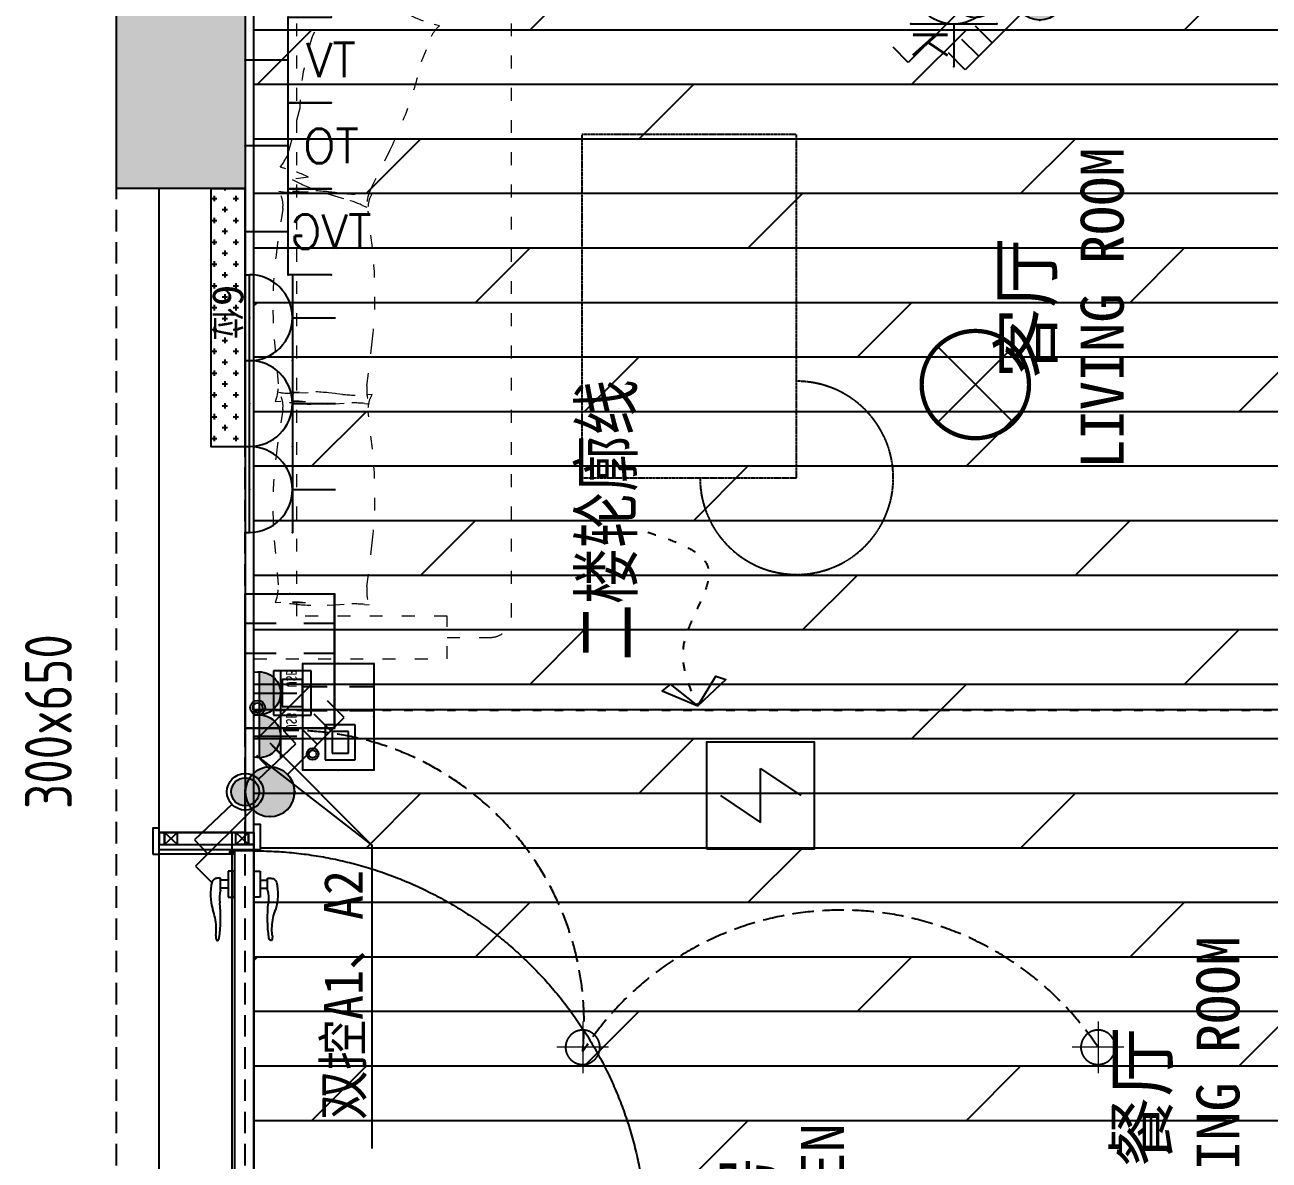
# Model space of a CAD drawing. Header units: millimetres. Extents: x -94739 to 67223, y -48947 to 34737.
# Drawn here: x -55017 to -52120, y -39686 to -37043 of the extents above; entities that cross this region are included whole.
import ezdxf
from ezdxf.enums import TextEntityAlignment as Align

# ---------------------------------------------------------------- set-up
doc = ezdxf.new("R2010")
doc.units = ezdxf.units.MM
for name, pattern in [('ACAD_ISO03W100', [30, 12, -18]), ('CENTER2', [28.575, 19.05, -3.175, 3.175, -3.175]), ('DASH', [0.35, 0.25, -0.1]), ('DASHDOT', [1, 0.5, -0.25, 0, -0.25]), ('DOTE', [2.42, 2, -0.2, 0.02, -0.2]), ('HIDDEN', [0.375, 0.25, -0.125]), ('HIDDEN2', [0.1875, 0.125, -0.0625])]:
    doc.linetypes.add(name, pattern=pattern)
for name, color, linetype in [('1.一次机电点位', 7, 'Continuous'), ('20200106水贝02、03地块标准层户型点位图$0$EQUIP-照明', 190, 'Continuous'), ('BS-墙', 160, 'Continuous'), ('BS-完成面', 12, 'Continuous'), ('BS-柱', 200, 'Continuous'), ('BS-梁', 12, 'Continuous'), ('BS-门套', 60, 'Continuous'), ('EM-开关', 4, 'Continuous'), ('EM-插座', 4, 'Continuous'), ('EQUIP-安防', 190, 'Continuous'), ('EQUIP-插座', 190, 'Continuous'), ('EQUIP-消防', 190, 'Continuous'), ('EQUIP-照明', 190, 'Continuous'), ('EQUIP-通讯', 190, 'Continuous'), ('FC-常规填充', 250, 'Continuous'), ('FC-通用', 32, 'Continuous'), ('FF-活动物品', 51, 'Continuous'), ('FF-灯具', 2, 'DASHDOT'), ('FF-门', 60, 'Continuous'), ('RC-造型', 30, 'Continuous'), ('SH-文字', 50, 'Continuous'), ('TEL_TEXT', 7, 'Continuous'), ('梁虚', 4, 'DASH'), ('梁集中标注', 40, 'Continuous')]:
    doc.layers.add(name, color=color, linetype=linetype)
doc.layers.add('DS-楼梯', color=14, linetype='Continuous', lineweight=0)
doc.layers.add('RC-灯具', color=2, linetype='Continuous', lineweight=0)
doc.styles.add('-宋体', font='')
doc.styles.add('20200106水贝02、03地块标准层户型点位图$0$_TEL_DIM', font='SIMPLEX', dxfattribs={"width": 0.8, "height": 3.5, "bigfont": 'HZTXT'})
doc.styles.add('_TEL_DIM', font='txt_g.shx', dxfattribs={"width": 0.8, "height": 3.5, "bigfont": 'hztxt_g.shx'})
doc.styles.get("Standard").update_dxf_attribs({"font": ''})
doc.styles.add('SYC-S', font='', dxfattribs={"width": 0.8})
doc.styles.add('TSSD2', font='tssdeng2.shx', dxfattribs={"width": 0.8, "bigfont": 'fstxt.shx'})
doc.styles.add('文字', font='', dxfattribs={"width": 0.95})
doc.styles.get('-宋体').set_extended_font_data('SimSun')
doc.styles.get('Standard').set_extended_font_data('SimSun')
doc.styles.get('SYC-S').set_extended_font_data('SimSun')
doc.styles.get('文字').set_extended_font_data('SimSun')

# ---------------------------------------------------------------- blocks, each defined once
blk = doc.blocks.new('2~5cengzhurrrzi')
at = {"layer": 'BS-柱'}
blk.add_hatch(color=251, dxfattribs=at).paths.add_polyline_path([(359909.3, 160811), (359609.3, 160811), (357010, 160811), (357010, 160511), (359909.3, 160511)])
blk.add_lwpolyline([(359909.3, 160811), (359909.3, 160511), (357010, 160511), (357010, 160811)], close=True, dxfattribs=at)
blk = doc.blocks.new('20220225.14202827')
at = {"layer": '梁虚', "color": 1, "linetype": 'HIDDEN2', "ltscale": 400}
for p, q in [((28425.6, 16100.1), (31001, 16100.1)), ((28425.6, 15800.1), (31001, 15800.1))]:
    blk.add_line(p, q, dxfattribs=at)
at = {"layer": 'BS-梁', "style": 'TSSD2', "width": 0.8}
blk.add_text('300x650', height=109.01, rotation=0.0001, dxfattribs=at).set_placement((29759.2, 16203.8), align=Align.CENTER)
blk = doc.blocks.new('$equip$00001489')
at = {"color": 0}
for p, q in [((0, 0.44), (0, 0.84)), ((-0.4, 0.44), (0.4, 0.44)), ((-0.4, 0), (-0.4, 0.04)), ((0.4, 0.04), (-0.4, 0.04)), ((0.4, 0), (0.4, 0.04))]:
    blk.add_line(p, q, dxfattribs=at)
blk.add_arc((0, 0.04), 0.4, 0, 180, dxfattribs=at)
for p in [(-0.4, 0.44), (0.4, 0.44), (0, 0.04)]:
    blk.add_point(p)
at = {"flags": 9}
blk.add_attdef('A', (0, 0), '', height=0.000016, dxfattribs=at)
blk = doc.blocks.new('$equip$00001847')
for p, q in [((-0.5, 0.499), (-0.5, 0.999)), ((0.5, 0.999), (0.5, 0.499)), ((0.5, 0.499), (-0.5, 0.499)), ((0, 0.5), (0, 0))]:
    blk.add_line(p, q)
for p in [(-0.5, 0.999), (0.5, 0.999), (-0.5, 0.499), (0.5, 0.499), (0, 0)]:
    blk.add_point(p)
at = {"color": 7, "style": '_TEL_DIM'}
blk.add_attdef('$TEXT$', text='', height=0.4, dxfattribs=at).set_placement((0, 0.999), align=Align.MIDDLE_CENTER)
at = {"color": 7, "style": '_TEL_DIM', "flags": 1}
blk.add_attdef('A', text='', height=0.00002, dxfattribs=at).set_placement((0, 0), align=Align.MIDDLE_CENTER)
blk = doc.blocks.new('$equip$00001802')
for p, q in [((-0.5, 0.499), (-0.5, 0.999)), ((0.5, 0.999), (0.5, 0.499)), ((0.5, 0.499), (-0.5, 0.499)), ((0, 0.5), (0, 0))]:
    blk.add_line(p, q)
for p in [(-0.5, 0.999), (0.5, 0.999), (-0.5, 0.499), (0.5, 0.499), (0, 0)]:
    blk.add_point(p)
at = {"color": 7, "style": '_TEL_DIM'}
blk.add_attdef('$TEXT$', text='', height=0.4, dxfattribs=at).set_placement((0, 0.999), align=Align.MIDDLE_CENTER)
at = {"color": 7, "style": '_TEL_DIM', "flags": 1}
blk.add_attdef('A', text='', height=0.00002, dxfattribs=at).set_placement((0, 0), align=Align.MIDDLE_CENTER)
blk = doc.blocks.new('A$C721006DF')
at = {"layer": 'EQUIP-插座', "true_color": 0x00a300}
h = blk.add_hatch(dxfattribs=at)
h.set_pattern_fill('CROSS', color=94, scale=4, style=0)
h.set_pattern_definition([(9e-15, (-102640.167, -24325.457), (25.4, 25.4), [12.7, -38.1]), (90, (-102633.817, -24331.807), (-25.4, 25.4), [12.7, -38.1])])
h.paths.add_polyline_path([(0, 80), (0, 0), (600, 0), (600, 80)])
h.paths.add_polyline_path([(257.3, -15.4), (375.2, -15.4), (375.2, 95.2), (257.3, 95.2)], flags=9)
h.paths.add_polyline_path([(205.3, -13.2), (293.6, -13.2), (293.6, 94.4), (205.3, 94.4)], flags=9)
at = {"layer": 'EQUIP-插座', "color": 94, "true_color": 0x00a300}
blk.add_lwpolyline([(0, 0), (600, 0), (600, 80), (0, 80)], close=True, dxfattribs=at)
at = {"layer": '梁集中标注', "color": 7, "style": '-宋体'}
for s, height, p in [('6', 73.3, (223.2, 4.7, 0)), ('位', 56.7, (275.7, 10.6, 0))]:
    blk.add_text(s, height=height, dxfattribs=at).set_placement(p)
blk = doc.blocks.new('20200106水贝02、03地块标准层户型点位图$0$$equip$00002625')
at = {"linetype": 'Continuous'}
for p, q in [((-0.625, -0.415), (-0.625, 0.415)), ((-0.625, 0.415), (0.625, 0.415)), ((0.071, 0.129), (0.071, 0.415)), ((0.35, 0.129), (0.35, 0.415)), ((0.625, 0.415), (0.625, -0.415)), ((0.071, -0.415), (0.071, -0.129)), ((0.35, -0.415), (0.35, -0.129)), ((0.625, -0.415), (-0.625, -0.415))]:
    blk.add_line(p, q, dxfattribs=at)
for p, q in [((-0.092, 0.153), (-0.504, 0.153)), ((-0.504, 0.153), (-0.504, -0.199)), ((-0.092, -0.199), (-0.092, 0.153)), ((-0.172, 0.073), (-0.424, 0.073)), ((-0.424, 0.073), (-0.424, -0.119)), ((-0.172, -0.119), (-0.172, 0.073)), ((-0.504, -0.199), (-0.092, -0.199)), ((-0.424, -0.119), (-0.172, -0.119))]:
    blk.add_line(p, q)
at = {"const_width": 0.02}
blk.add_lwpolyline([(-0.625, 0.415), (0.625, 0.415), (0.625, -0.415), (-0.625, -0.415), (-0.625, 0.415), (0.625, 0.415)], dxfattribs=at)
for radius in [0.0686, 0.0459]:
    blk.add_circle((-0.435, 0.3), radius)
for p in [(0, 0.415), (-0.625, 0), (0.625, 0), (0, -0.415)]:
    blk.add_point(p)
at = {"color": 7, "style": '20200106水贝02、03地块标准层户型点位图$0$_TEL_DIM', "flags": 1}
blk.add_attdef('A', text='', height=0.000025, dxfattribs=at).set_placement((0, 0), align=Align.MIDDLE_CENTER)
blk = doc.blocks.new('$equip$00001765')
for p, q in [((0, 0.55), (0, 1.05)), ((0.5, 0.55), (-0.5, 0.55)), ((-0.5, 0.05), (0.5, 0.05)), ((-0.5, 0), (-0.5, 0.05)), ((0.5, 0), (0.5, 0.05))]:
    blk.add_line(p, q)
blk.add_arc((0, 0.05), 0.5, 0, 180)
for p in [(0, 1.05), (-0.5, 0.55), (0.5, 0.55), (0, 0.05)]:
    blk.add_point(p)
at = {"color": 7, "style": '_TEL_DIM'}
blk.add_attdef('$TEXT$', text='', height=0.4, dxfattribs=at).set_placement((0.295, 0.837), align=Align.MIDDLE_CENTER)
at = {"color": 7, "style": '_TEL_DIM', "flags": 1}
blk.add_attdef('A', text='', height=0.00002, dxfattribs=at).set_placement((0, 0), align=Align.MIDDLE_CENTER)
blk = doc.blocks.new('*U571')
at = {"layer": 'EQUIP-消防', "color": 51}
for p, q in [((0, 112.5), (-75, 0)), ((-75, 0), (75, 0)), ((75, 0), (0, -112.5))]:
    blk.add_line(p, q, dxfattribs=at)
at = {"layer": 'EQUIP-消防', "color": 112}
blk.add_lwpolyline([(-150, 150), (150, 150), (150, -150), (-150, -150)], close=True, dxfattribs=at)
blk = doc.blocks.new('20200106水贝02、03地块标准层户型点位图$0$$equip$00002539')
at = {"color": 112}
for p, q in [((-0.354, 0.354), (0.354, -0.354)), ((0.354, 0.354), (-0.354, -0.354))]:
    blk.add_line(p, q, dxfattribs=at)
at = {"color": 112, "const_width": 0.04}
blk.add_lwpolyline([(-0.5, 0, 1), (0.5, 0, 1), (-0.5, 0, 0.911406)], format="xyb", dxfattribs=at)
at = {"color": 112}
blk.add_circle((0, 0), 0.5, dxfattribs=at)
for p in [(0, 0.5), (-0.5, 0), (0.5, 0), (0, -0.5)]:
    blk.add_point(p, dxfattribs=at)
at = {"color": 112, "style": '20200106水贝02、03地块标准层户型点位图$0$_TEL_DIM', "flags": 1}
blk.add_attdef('A', text='', height=0.00002, dxfattribs=at).set_placement((0.002, 0.002), align=Align.MIDDLE_CENTER)
blk = doc.blocks.new('$equip$00001205')
at = {"color": 32}
for p, q in [((0.147, 0.356), (0.625, 0.833)), ((0.625, 0.833), (0.766, 0.692))]:
    blk.add_line(p, q, dxfattribs=at)
blk.add_circle((0, 0.208), 0.208, dxfattribs=at)
for p in [(0, 0.417), (-0.208, 0.208), (0.208, 0.208), (0, 0)]:
    blk.add_point(p, dxfattribs=at)
for points in [[(-0.104, 0.389), (0.104, 0.389), (-0.18, 0.312), (0.18, 0.312)], [(0, 0.417), (0, 0.417), (-0.104, 0.389), (0.104, 0.389)], [(-0.18, 0.312), (0.18, 0.312), (-0.208, 0.208), (0.208, 0.208)], [(-0.18, 0.104), (0.18, 0.104), (-0.208, 0.208), (0.208, 0.208)], [(-0.104, 0.028), (0.104, 0.028), (-0.18, 0.104), (0.18, 0.104)], [(0, 0), (0, 0), (-0.104, 0.028), (0.104, 0.028)]]:
    blk.add_solid(points, dxfattribs=at)
at = {"color": 32, "flags": 9}
blk.add_attdef('A', (0, 0), '', height=0.00002, dxfattribs=at)
blk = doc.blocks.new('$equip$00001207')
at = {"color": 32}
for p, q in [((0.147, 0.356), (0.625, 0.833)), ((0.625, 0.833), (0.766, 0.692)), ((0.512, 0.72), (0.653, 0.579)), ((0.399, 0.607), (0.54, 0.466))]:
    blk.add_line(p, q, dxfattribs=at)
blk.add_circle((0, 0.208), 0.208, dxfattribs=at)
for points in [[(-0.104, 0.389), (0.104, 0.389), (-0.18, 0.312), (0.18, 0.312)], [(0, 0.417), (0, 0.417), (-0.104, 0.389), (0.104, 0.389)], [(-0.18, 0.312), (0.18, 0.312), (-0.208, 0.208), (0.208, 0.208)], [(-0.18, 0.104), (0.18, 0.104), (-0.208, 0.208), (0.208, 0.208)], [(-0.104, 0.028), (0.104, 0.028), (-0.18, 0.104), (0.18, 0.104)], [(0, 0), (0, 0), (-0.104, 0.028), (0.104, 0.028)]]:
    blk.add_solid(points, dxfattribs=at)
at = {"layer": 'EQUIP-照明', "color": 32}
for p in [(0, 0.417), (-0.208, 0.208), (0.208, 0.208), (0, 0)]:
    blk.add_point(p, dxfattribs=at)
at = {"layer": 'EQUIP-照明', "color": 32, "flags": 9}
blk.add_attdef('A', (0, 0), '', height=0.00002, dxfattribs=at)
blk = doc.blocks.new('$equip$00001962')
at = {"color": 32}
for p, q in [((0.147, 0.356), (0.625, 0.833)), ((0.625, 0.833), (0.766, 0.692))]:
    blk.add_line(p, q, dxfattribs=at)
blk.add_circle((0, 0.208), 0.208, dxfattribs=at)
for p in [(0, 0.417), (-0.208, 0.208), (0.208, 0.208), (0, 0)]:
    blk.add_point(p, dxfattribs=at)
for points in [[(-0.104, 0.389), (0.104, 0.389), (-0.18, 0.313), (0.18, 0.313)], [(0, 0.417), (0, 0.417), (-0.104, 0.389), (0.104, 0.389)], [(-0.18, 0.313), (0.18, 0.313), (-0.208, 0.208), (0.208, 0.208)], [(-0.18, 0.104), (0.18, 0.104), (-0.208, 0.208), (0.208, 0.208)], [(-0.104, 0.028), (0.104, 0.028), (-0.18, 0.104), (0.18, 0.104)], [(0, 0), (0, 0), (-0.104, 0.028), (0.104, 0.028)]]:
    blk.add_solid(points, dxfattribs=at)
at = {"layer": 'TEL_TEXT', "color": 32, "style": '_TEL_DIM', "flags": 1}
blk.add_attdef('A', text='', height=0.00002, dxfattribs=at).set_placement((0.002, 0.002), align=Align.MIDDLE_CENTER)
blk = doc.blocks.new('海龙_08222659')
at = {"layer": '20200106水贝02、03地块标准层户型点位图$0$EQUIP-照明', "ltscale": 0.05, "xscale": 250, "yscale": 250, "zscale": 250, "rotation": 90.00000000000003}
blk.add_blockref('20200106水贝02、03地块标准层户型点位图$0$$equip$00002539', (-66, -2.3), dxfattribs=at)
at = {"layer": 'EQUIP-安防', "xscale": 250, "yscale": 250, "zscale": 250}
blk.add_blockref('20200106水贝02、03地块标准层户型点位图$0$$equip$00002625', (-709.9, 1593.8), dxfattribs=at)
at = {"layer": 'EQUIP-插座', "rotation": 180}
blk.add_blockref('A$C721006DF', (389.8, 1777.9), dxfattribs=at)
at = {"layer": 'EQUIP-插座', "xscale": 250, "yscale": 250, "zscale": 250, "rotation": 180}
for p in [(-310.2, 1697.8), (-110.2, 1697.8), (89.8, 1697.8)]:
    blk.add_blockref('$equip$00001489', p, dxfattribs=at)
at = {"layer": 'EQUIP-插座'}
ref = blk.add_blockref('$equip$00001765', (884.4, 47.8), dxfattribs=dict(at, xscale=200, yscale=200, zscale=200, rotation=90.00000000000003))
ref.add_attrib('$TEXT$', 'K', dxfattribs={"layer": '0', "color": 7, "height": 80, "style": '_TEL_DIM', "text_generation_flag": 2}).set_placement((726, 102.3), align=Align.MIDDLE_CENTER)
at = {"layer": 'EQUIP-消防', "xscale": 0.8333, "yscale": 0.8333, "zscale": 0.8333}
blk.add_blockref('*U571', (-1023, 497.7), dxfattribs=at)
at = {"layer": 'EQUIP-照明', "xscale": -277.1366400000115, "yscale": 277.1366400000115, "zscale": 277.1366400000115}
blk.add_blockref('$equip$00001205', (-1014.5, 1582.5), dxfattribs=at)
at = {"layer": 'EQUIP-照明'}
for name, p, xscale, yscale, zscale, rotation in [('$equip$00001207', (-1014.5, 1698), -277.1366400000115, 277.1366400000115, 277.1366400000115, 180), ('$equip$00001962', (892.4, -2.2), 250, 250, 250, 90.00000000000003), ('$equip$00001207', (898, -152.2), 277.1366400000115, 277.1366400000115, 277.1366400000115, 90.00000024453104)]:
    blk.add_blockref(name, p, dxfattribs=dict(at, xscale=xscale, yscale=yscale, zscale=zscale, rotation=rotation))
at = {"layer": 'EQUIP-通讯'}
ref = blk.add_blockref('$equip$00001802', (289.8, 1697.8), dxfattribs=dict(at, xscale=200, yscale=200, zscale=200, rotation=180))
ref.add_attrib('$TEXT$', 'TVG', dxfattribs={"layer": '0', "color": 7, "height": 80, "rotation": 270, "style": '_TEL_DIM', "text_generation_flag": 2}).set_placement((289.8, 1498), align=Align.MIDDLE_CENTER)
ref = blk.add_blockref('$equip$00001847', (489.8, 1697.8), dxfattribs=dict(at, xscale=200, yscale=200, zscale=200, rotation=180))
ref.add_attrib('$TEXT$', 'TO', dxfattribs={"layer": '0', "color": 7, "height": 80, "rotation": 270, "style": '_TEL_DIM', "text_generation_flag": 2}).set_placement((489.8, 1498), align=Align.MIDDLE_CENTER)
ref = blk.add_blockref('$equip$00001802', (689.8, 1697.8), dxfattribs=dict(at, xscale=200, yscale=200, zscale=200, rotation=180))
ref.add_attrib('$TEXT$', 'TV', dxfattribs={"layer": '0', "color": 7, "height": 80, "rotation": 270, "style": '_TEL_DIM', "text_generation_flag": 2}).set_placement((689.8, 1498), align=Align.MIDDLE_CENTER)
blk = doc.blocks.new('A$C6cfc6835')
at = {"color": 5, "linetype": 'ByBlock'}
blk.add_blockref('海龙_08222659', (2184.4, -1997.8), dxfattribs=at)
blk = doc.blocks.new('三联开关')
h = blk.add_hatch(color=8)
h.dxf.hatch_style = 1
edge = h.paths.add_edge_path()
edge.add_arc((0, 0), 32.5, 0, 360)
for points in [[(-30.1, -30.1), (-114.9, -114.9)], [(-54.8, -54.8), (-24.7, -84.9)], [(-84.9, -84.9), (-54.8, -114.9)], [(-114.9, -114.9), (-84.9, -145)]]:
    blk.add_lwpolyline(points)
blk.add_circle((0, 0), 42.5)
at = {"color": 8}
blk.add_circle((0, 0), 32.5, dxfattribs=at)
blk = doc.blocks.new('单联开关')
h = blk.add_hatch(color=8)
h.dxf.hatch_style = 1
edge = h.paths.add_edge_path()
edge.add_arc((0, 0), 32.5, 0, 360)
for points in [[(-30.1, -30.1), (-114.9, -114.9)], [(-114.9, -114.9), (-84.9, -145)]]:
    blk.add_lwpolyline(points)
blk.add_circle((0, 0), 42.5)
at = {"color": 8}
blk.add_circle((0, 0), 32.5, dxfattribs=at)
blk = doc.blocks.new('*U621')
at = {"layer": 'EM-开关', "rotation": 180}
blk.add_blockref('单联开关', (0, 0), dxfattribs=at)
at = {"layer": 'EM-开关'}
blk.add_blockref('三联开关', (0, 0), dxfattribs=at)
blk = doc.blocks.new('125ETASDFG')
at = {"linetype": 'Continuous'}
for p, q in [((-165, 124.2), (0, 124.2)), ((-165, -124.2), (-165, 124.2)), ((0, 124.2), (0, -124.2)), ((-108.2, 69.6), (-165, 69.6)), ((0, 69.6), (-56.8, 69.6)), ((-108.2, 14.1), (-165, 14.1)), ((0, 14.1), (-56.8, 14.1)), ((0, -124.2), (-165, -124.2))]:
    blk.add_line(p, q, dxfattribs=at)
for p, q in [((-113, -18.3), (-113, -100.2)), ((-43, -18.3), (-113, -18.3)), ((-43, -100.2), (-43, -18.3)), ((-97.1, -34.2), (-97.1, -84.3)), ((-58.9, -34.2), (-97.1, -34.2)), ((-58.9, -84.3), (-58.9, -34.2)), ((-97.1, -84.3), (-58.9, -84.3)), ((-113, -100.2), (-43, -100.2))]:
    blk.add_line(p, q)
at = {"const_width": 3.98}
blk.add_lwpolyline([(-165, -124.2), (-165, 124.2), (0, 124.2), (0, -124.2), (-165, -124.2), (-165, 124.2)], dxfattribs=at)
for radius in [13.6, 9.13]:
    blk.add_circle((-142.2, -86.5), radius)
for p in [(-82.5, 124.2), (-165, 0), (0, 0), (-82.5, -124.2)]:
    blk.add_point(p)
blk = doc.blocks.new('*U624')
at = {"linetype": 'ByBlock'}
h = blk.add_hatch(color=251, dxfattribs=at)
h.paths.add_polyline_path([(-1.1, 0), (50, 0, 0.412679), (0.3, 50), (-0.3, 50, 0.004019), (-1.1, 50)])
h.paths.add_polyline_path([(-1.1, 50, 0.407983), (-50, 0), (-1.1, 0)])
for p, q in [((0, -12.5), (0, 87.5)), ((50, 50), (-50, 50)), ((50, 0), (-50, 0))]:
    blk.add_line(p, q, dxfattribs=at)
blk.add_arc((0, 0), 50, 347.9685, 194.4805, dxfattribs=at)
at = {"color": 50, "insert": (13.9, 75), "char_height": 25, "attachment_point": 4, "style": 'SYC-S'}
blk.add_mtext_dynamic_manual_height_columns('USB', width=65.363, gutter_width=11.5, heights=[0], dxfattribs=at)
blk = doc.blocks.new('A$C7C982C41')
at = {"color": 50, "ltscale": 20}
blk.add_circle((0, 0), 1.25, dxfattribs=at)
at = {"layer": 'RC-灯具', "color": 1, "linetype": 'CENTER2', "ltscale": 0.8}
for p, q in [((0, 1.875), (0, -1.875)), ((-1.875, 0), (1.875, 0))]:
    blk.add_line(p, q, dxfattribs=at)
blk = doc.blocks.new('门套线02')
at = {"lineweight": -3}
blk.add_lwpolyline([(0, 15), (0, 0), (60, 0), (60, 15)], close=True, dxfattribs=at)
blk = doc.blocks.new('HL_Door_Hinge')
at = {"color": 0, "linetype": 'DOTE', "ltscale": 0.04}
for p, q in [((-4, 3), (4, 3)), ((0, -1), (0, 7))]:
    blk.add_line(p, q, dxfattribs=at)
at = {"color": 0, "linetype": 'DASH', "ltscale": 5}
for p, q in [((-2, -26), (-2, 0.8)), ((-0.5, -26), (-0.5, 0)), ((0.5, -26), (0.5, 0)), ((2, -26), (2, 0.8)), ((-0.5, -26), (-2, -26)), ((0.5, -26), (2, -26))]:
    blk.add_line(p, q, dxfattribs=at)
for radius in [3, 2]:
    blk.add_circle((0, 3), radius, dxfattribs=at)
blk = doc.blocks.new('HL_Door_Seal')
at = {"color": 0}
for p, q in [((5, 0), (-5, 0)), ((-1, 6), (-0.5, 6.5)), ((-1, 6), (-0.5, 6)), ((-1, 5.5), (-0.5, 6)), ((-1, 5.5), (-0.5, 5.5)), ((-1, 5), (-0.5, 5.5)), ((-1, 4.5), (-0.5, 5)), ((-1, 5), (-0.5, 5)), ((-1, 4.5), (-0.5, 4.5)), ((-1, 4), (-0.5, 4.5)), ((-1, 4), (-0.5, 4)), ((-1, 3.5), (-0.5, 4)), ((-1, 3.5), (-0.5, 3.5)), ((-1, 3), (-0.5, 3.5)), ((-1, 3), (-0.5, 3)), ((-1, 2.5), (-0.5, 3)), ((-1, 2.5), (-0.5, 2.5)), ((-1, 2), (-0.5, 2.5)), ((-1, 2), (-0.5, 2)), ((-1, 1.5), (-0.5, 2)), ((-1, 1.5), (-0.5, 1.5)), ((-1, 1), (-0.5, 1.5)), ((-1, 1), (-0.5, 1)), ((-1, 0.5), (-0.5, 1)), ((-1, 0.5), (-0.5, 0.5)), ((-1, 0), (-0.5, 0.5)), ((-0.5, 6.5), (0.5, 6.5)), ((1, 6), (0.5, 6.5)), ((1, 6), (0.5, 6)), ((1, 5.5), (0.5, 6)), ((1, 5.5), (0.5, 5.5)), ((1, 5), (0.5, 5.5)), ((1, 5), (0.5, 5)), ((1, 4.5), (0.5, 5)), ((1, 4.5), (0.5, 4.5)), ((1, 4), (0.5, 4.5)), ((1, 4), (0.5, 4)), ((1, 3.5), (0.5, 4)), ((1, 3.5), (0.5, 3.5)), ((1, 3), (0.5, 3.5)), ((1, 3), (0.5, 3)), ((1, 2.5), (0.5, 3)), ((1, 2.5), (0.5, 2.5)), ((1, 2), (0.5, 2.5)), ((1, 2), (0.5, 2)), ((1, 1.5), (0.5, 2)), ((1, 1.5), (0.5, 1.5)), ((1, 1), (0.5, 1.5)), ((1, 1), (0.5, 1)), ((1, 0.5), (0.5, 1)), ((1, 0.5), (0.5, 0.5)), ((1, 0), (0.5, 0.5))]:
    blk.add_line(p, q, dxfattribs=at)
blk.add_lwpolyline([(-3.9, -1, 0.774597), (3.9, -1)], format="xyb", close=True, dxfattribs=at)
blk.add_arc((0, 0), 5, 180, 0.0005, dxfattribs=at)
blk = doc.blocks.new('门把手02')
at = {"color": 250}
for p, q in [((-13.5, 32.2), (-13.5, 40.9)), ((12.9, 32.2), (-13.5, 32.2)), ((-9.4, 14.6), (-9.4, 32.2)), ((9.4, 14.6), (9.4, 32.2)), ((-30.4, 14.6), (-15.2, 14.6)), ((-30.4, 0), (-30.4, 14.6)), ((30.4, 0), (-30.4, 0)), ((-15.2, 14.6), (19.6, 14.6)), ((-15.2, 14.6), (19.6, 14.6)), ((19.6, 14.6), (30.4, 14.6)), ((30.4, 14.6), (30.4, 0))]:
    blk.add_line(p, q, dxfattribs=at)
at = {"color": 250, "extrusion": (0, 0, -1)}
for centre, major_axis, start_param, end_param in [((-1.3, 40.9), (-8.59, 8.59), 5.497787, 6.813202), ((23.4, -64.1), (-0.1, 120), -0.233047, 0.306451), ((12.9, 37.2), (3.58, 3.58), 2.124304, 2.356194), ((33.8, -51.4), (0, 86), -0.231441, 0.114669), ((79.3, 368.4), (-0.1, 336.3), 3.005111, 3.247916), ((107.8, 189.2), (1.8, 147), 3.194781, 3.464277), ((105.2, 172), (-91.7, 91.7), 3.813778, 3.981187), ((122.5, 24), (-13.7, 13.7), 0.647464, 1.248663), ((124, 43.6), (5.92, 5.92), 1.238085, 2.228964), ((130.6, 40.4), (-0.729, 0.729), 1.325662, 2.819982)]:
    blk.add_ellipse(centre, major_axis=major_axis, ratio=1, start_param=start_param, end_param=end_param, dxfattribs=at)
blk = doc.blocks.new('hld_1_920.001_220_门把手02_门套线02_45_0_0_3_40_0_1_1')
at = {"layer": 'BS-门套', "color": 250}
for p, q in [((-0.472, 0.098), (-0.5, 0.068)), ((-0.472, 0.068), (-0.5, 0.098)), ((0.472, 0.098), (0.5, 0.068)), ((0.472, 0.068), (0.5, 0.098)), ((-0.5, -0.068), (-0.472, -0.098)), ((-0.5, -0.098), (-0.472, -0.068)), ((0.5, -0.068), (0.472, -0.098)), ((0.5, -0.098), (0.472, -0.068))]:
    blk.add_line(p, q, dxfattribs=at)
for points in [[(-0.5, 0.11), (-0.472, 0.11), (-0.472, 0.098), (-0.5, 0.098)], [(-0.472, 0.098), (-0.472, 0.068), (-0.5, 0.068), (-0.5, 0.098)], [(-0.472, 0.11), (-0.46, 0.11), (-0.46, -0.11), (-0.472, -0.11)], [(0.472, 0.11), (0.46, 0.11), (0.46, -0.11), (0.472, -0.11)], [(0.5, 0.11), (0.472, 0.11), (0.472, 0.098), (0.5, 0.098)], [(0.472, 0.098), (0.472, 0.068), (0.5, 0.068), (0.5, 0.098)], [(-0.5, -0.068), (-0.5, -0.098), (-0.472, -0.098), (-0.472, -0.068)], [(0.5, -0.068), (0.5, -0.098), (0.472, -0.098), (0.472, -0.068)], [(-0.5, -0.11), (-0.472, -0.11), (-0.472, -0.098), (-0.5, -0.098)], [(0.5, -0.11), (0.472, -0.11), (0.472, -0.098), (0.5, -0.098)]]:
    blk.add_lwpolyline(points, close=True, dxfattribs=at)
at = {"layer": 'BS-门套'}
for points in [[(-0.5, 0.11), (-0.46, 0.11), (-0.46, 0.06), (-0.45, 0.06), (-0.45, -0.11), (-0.5, -0.11)], [(0.5, 0.11), (0.46, 0.11), (0.46, 0.06), (0.45, 0.06), (0.45, -0.11), (0.5, -0.11)]]:
    blk.add_lwpolyline(points, close=True, dxfattribs=at)
at = {"layer": 'FC-常规填充'}
for p, q in [((-0.5, 0.06), (0.5, 0.06)), ((-0.5, -0.11), (0.5, -0.11))]:
    blk.add_line(p, q, dxfattribs=at)
at = {"layer": 'FF-门'}
blk.add_lwpolyline([(-0.4575, 0.11), (-0.4125, 0.11), (-0.4125, 1.025), (-0.4575, 1.025)], close=True, dxfattribs=at)
at = {"layer": 'FF-门', "color": 250, "linetype": 'ACAD_ISO03W100', "ltscale": 1.666667}
blk.add_lwpolyline([(-0.4575, 0.11), (0.4575, 0.11), (0.4575, 0.065), (-0.4575, 0.065)], close=True, dxfattribs=at)
at = {"layer": 'FF-门', "color": 8, "linetype": 'HIDDEN', "ltscale": 320}
blk.add_arc((-0.4575, 0.11), 0.915, 0, 89.9999, dxfattribs=at)
at = {"layer": 'BS-门套', "yscale": 0.000999999439295, "zscale": 0.000999999439295}
for p, xscale in [((-0.46, 0.11), -0.000999999439295), ((0.46, 0.11), 0.000999999439295)]:
    blk.add_blockref('门套线02', p, dxfattribs=dict(at, xscale=xscale))
at = {"layer": 'BS-门套', "yscale": 0.000999999439295, "zscale": 0.000999999439295, "rotation": 180}
for p, xscale in [((-0.45, -0.11), 0.000999999439295), ((0.45, -0.11), -0.000999999439295)]:
    blk.add_blockref('门套线02', p, dxfattribs=dict(at, xscale=xscale))
at = {"layer": 'FF-门', "color": 250, "yscale": 0.000999999439295, "zscale": 0.000999999439295}
for name, p, xscale, rotation in [('门把手02', (-0.4575, 0.945), -0.000999999439295, 89.99992398025215), ('门把手02', (-0.4125, 0.945), 0.000999999439295, 269.9997719407564), ('HL_Door_Seal', (-0.455, 0.06), 0.000999999439295, 179.9998479605043), ('门把手02', (0.38, 0.065), 0.000999999439295, 180), ('HL_Door_Seal', (0.455, 0.06), -0.000999999439295, 180)]:
    blk.add_blockref(name, p, dxfattribs=dict(at, xscale=xscale, rotation=rotation))
for name, p, xscale in [('门把手02', (0.38, 0.11), -0.000999999439295), ('HL_Door_Hinge', (-0.4588, 0.11), 0.000999999439295)]:
    blk.add_blockref(name, p, dxfattribs=dict(at, xscale=xscale))
blk = doc.blocks.new('1325rfgasdg')
at = {"layer": 'SH-文字', "linetype": 'ByBlock', "style": 'SYC-S'}
for tag, height, p in [('名称', 120, (0, 90)), ('空间英文', 100, (0, -90))]:
    blk.add_attdef(tag, text='', height=height, dxfattribs=at).set_placement(p, align=Align.MIDDLE)
blk = doc.blocks.new('ADFSD98F79SD4F1')
at = {"color": 50}
for points in [[(0, 0), (11.5, 81), (36.5, 82.4)], [(0, 0), (-78.7, 22.2), (-90.1, 0)]]:
    blk.add_lwpolyline(points, close=True, dxfattribs=at)
blk = doc.blocks.new('海龙_01027431rwerewrwe')
at = {"color": 0, "linetype": 'ByBlock', "lineweight": 15, "ltscale": 2.5}
blk.add_lwpolyline([(-512.7, -150), (-512.7, 200), (912.9, 200), (912.9, -150), (1012.9, -150), (1012.9, 300), (-612.7, 300), (-612.7, -150)], close=True, dxfattribs=at)
for points in [[(7.6, 242, -0.194111), (-31.9, 232.5), (-33.4, 232.7), (-118.9, 245.4), (-119.1, 245.4, 0.05793), (-337, 252.2), (-440.2, 243.4, -0.11878), (-480.8, 249.6), (-481.5, 249.9), (-480.7, 236.8, -0.042967), (-482, 179.7), (-483.4, 216.7), (-483.8, 213), (-485.5, 197.4, 0.041442), (-487.3, 129), (-486.4, 113.3), (-485.7, 100.2), (-485, 89.4, -0.033972), (-485.6, 42.1), (-486.4, 31.2), (-485.7, 31.5, -0.119234), (-444.8, 36.5), (-341.9, 24.3, 0.057926), (-124, 23.9), (-123.7, 23.9), (-37.9, 33.8, -0.166841), (1.6, 25.1), (3, 24.2), (2.2, 37.2, -0.042538), (3.5, 93.8), (4.9, 106.7), (5.3, 110.4), (7, 125.9, 0.041442), (8.8, 194.3), (7.9, 210), (7.2, 173.1), (6.4, 186.7, -0.036256), (7.2, 237.1), (7.6, 242)], [(475.7, 242, -0.194111), (436.2, 232.5), (434.7, 232.7), (349.2, 245.4), (349, 245.4, 0.05793), (131.1, 252.2), (27.9, 243.4, -0.11878), (-12.7, 249.7), (-13.4, 249.9), (-12.6, 236.9, -0.042967), (-13.9, 179.7), (-15.3, 216.7), (-15.7, 213), (-17.4, 197.4, 0.041442), (-19.2, 129), (-18.3, 113.3), (-17.6, 100.2), (-16.9, 89.4, -0.033972), (-17.5, 42.1), (-18.3, 31.3), (-17.6, 31.5, -0.119234), (23.3, 36.5), (126.2, 24.3, 0.057926), (344.1, 23.9), (344.4, 23.9), (430.2, 33.8, -0.166841), (469.7, 25.1), (471.1, 24.2), (470.3, 37.2, -0.042538), (471.6, 93.8), (473, 106.7), (473.4, 110.4), (475.1, 125.9, 0.041442), (476.9, 194.3), (476, 210), (475.3, 173.1), (474.5, 186.7, -0.036256), (475.3, 237.1), (475.7, 242)], [(954.9, 118.6, -0.194111), (914.4, 122.8), (913, 123.5), (836.6, 163.9), (836.5, 164, 0.074882), (670.3, 192.9), (570.1, 218.9, -0.11878), (533.9, 238.3), (533.3, 238.8), (529.7, 226.2, -0.042967), (509.4, 172.7), (503.8, 210.9), (502.2, 207.6), (495.4, 193.5, 0.041442), (471, 129.6), (466.6, 114.5), (462.9, 101.8), (459.9, 91.4, -0.033972), (443.7, 47), (439.3, 37.1), (440.1, 37.1, -0.119234), (480.3, 28.1), (573.3, -17.6, 0.057926), (778.7, -90.4), (778.9, -90.5), (826.1, -109.8, -0.166841), (860.3, -131), (861.4, -132.3), (865, -119.8, -0.042538), (885.1, -66.9), (890.7, -55.2), (892.3, -51.9), (899.1, -37.8, 0.041442), (923.5, 26.1), (927.9, 41.2), (931.5, 53.8), (935.3, 66.9, -0.036256), (952.8, 114.2), (954.9, 118.6)], [(-562.7, -150), (-562.7, -250, 0.414214), (-512.7, -300), (912.9, -300, 0.414214), (962.9, -250), (962.9, -150)]]:
    blk.add_lwpolyline(points, format="xyb", dxfattribs=at)
blk = doc.blocks.new('fegfer')
at = {"layer": 'FC-通用'}
h = blk.add_hatch(dxfattribs=at)
h.set_pattern_fill('DOLMIT', color=250, scale=20, angle=270)
h.set_pattern_definition([(270, (-84425.09, -33915.95), (127, -2e-14), []), (315, (-84425.1, -33915.95), (254, 254), [179.605, -359.21])])
h.paths.add_polyline_path([(-80855.1, -33855.9), (-82215.1, -33855.9), (-82905.1, -33855.9), (-83060.1, -33855.9), (-83060.1, -33870.9), (-83120.1, -33870.9), (-83120.1, -33855.9), (-84040.1, -33855.9), (-84040.1, -33870.9), (-84100.1, -33870.9), (-84100.1, -33855.9), (-84135.1, -33855.9), (-84135.1, -33916), (-84425.1, -33916), (-84425.1, -34265.9), (-84475, -34265.9), (-84475, -37215.8), (-84275.2, -37215.8), (-81050.1, -37215.8), (-81050.1, -35365.9), (-80940.1, -35365.9), (-80940.1, -35350.9), (-80880.1, -35350.9), (-80880.1, -35365.9), (-80280.1, -35365.9), (-80280.1, -35350.9), (-80220.1, -35350.9), (-80220.1, -35365.9), (-80200.1, -35365.9), (-80200.1, -35335.9), (-80200.1, -33885.9), (-80200.1, -33855.9)])
h.paths.add_polyline_path([(-84475, -37215.8), (-84475, -36515.8), (-84884.9, -36515.8), (-84884.9, -37215.8)])
at = {"layer": 'BS-墙'}
for p, q in [((-83080.1, -33835.9), (-83080.1, -33635.9)), ((-83080.1, -33635.9), (-81580.1, -33635.9)), ((-81580.1, -33835.9), (-83080.1, -33835.9))]:
    blk.add_line(p, q, dxfattribs=at)
at = {"layer": 'BS-完成面'}
blk.add_line((-83080.1, -33855.9), (-80200.1, -33855.9), dxfattribs=at)
at = {"layer": 'BS-门套', "color": 250}
blk.add_line((-83120.1, -33855.9), (-84040.1, -33855.9), dxfattribs=at)
at = {"layer": 'DS-楼梯'}
blk.add_line((-82905.1, -33855.9), (-80855.1, -33855.9), dxfattribs=at)
at = {"layer": 'EM-开关', "elevation": 0}
for points in [[(-82901, -33863), (-83109.1, -34130.6), (-83815.6, -34130.6)], [(-82871.8, -33893.8), (-83109.1, -34130.6), (-83815.6, -34130.6)]]:
    blk.add_lwpolyline(points, dxfattribs=at)
at = {"layer": 'EM-开关', "linetype": 'DASH', "ltscale": 200}
for centre, radius, start, end in [((-83523.3, -33944), 681, 264.3726, 1.6246), ((-83977.6, -35225), 717, 303.6682, 57.2861)]:
    blk.add_arc(centre, radius, start, end, dxfattribs=at)
at = {"layer": 'FF-活动物品', "color": 8, "linetype": 'ACAD_ISO03W100', "ltscale": 1.666667}
blk.add_line((-82795.2, -33855.9), (-82795.1, -36515.8), dxfattribs=at)
at = {"layer": 'FF-活动物品', "color": 251, "linetype": 'DASH'}
blk.add_lwpolyline([(-81454, -35119.8), (-81454.1, -34619.8), (-82254.1, -34619.9), (-82254, -35119.9)], close=True, dxfattribs=at)
blk.add_arc((-82254, -35119.9), 225, 90.0005, 0.0005, dxfattribs=at)
at = {"layer": 'FF-活动物品', "color": 8, "linetype": 'ACAD_ISO03W100', "ltscale": 1.666667}
blk.add_open_spline([(-82380.4, -34773.2), (-82401.9, -34837.6), (-82448.6, -34977.8), (-82633.7, -34821.4), (-82739.7, -34869.1), (-82785.1, -34889.6)], degree=3, knots=[0, 0, 0, 0, 162.460304, 353.937439, 497.520472, 497.520472, 497.520472, 497.520472], dxfattribs=at)
at = {"layer": 'RC-造型'}
blk.add_line((-82794.4, -36550.9), (-82794.4, -33855.9), dxfattribs=at)
at = {"layer": '1.一次机电点位'}
blk.add_blockref('A$C6cfc6835', (-84155.1, -33535.9), dxfattribs=at)
at = {"layer": 'BS-柱', "color": 6}
blk.add_blockref('2~5cengzhurrrzi', (-438590.1, -194346.9), dxfattribs=at)
at = {"layer": 'BS-梁'}
blk.add_blockref('20220225.14202827', (-112580.7, -49636), dxfattribs=at)
at = {"layer": 'BS-门套', "xscale": -1000.000560705085, "yscale": 1000.000560705085, "zscale": 1000.000560705085, "rotation": 179.9996959210021}
blk.add_blockref('hld_1_920.001_220_门把手02_门套线02_45_0_0_3_40_0_1_1', (-83580.1, -33745.9), dxfattribs=at)
at = {"layer": 'EM-开关', "rotation": 88.43208760812453}
blk.add_blockref('*U621', (-82985.1, -33835.9), dxfattribs=at)
at = {"layer": 'EM-插座', "xscale": -1, "rotation": 180}
for p in [(-82855.7, -33868.4), (-82755.7, -33868.4)]:
    blk.add_blockref('*U624', p, dxfattribs=at)
at = {"layer": 'EM-插座', "rotation": 269.9999999999999}
blk.add_blockref('125ETASDFG', (-82810.6, -34135.2), dxfattribs=at)
at = {"layer": 'FF-活动物品', "color": 251, "linetype": 'ACAD_ISO03W100'}
blk.add_blockref('海龙_01027431rwerewrwe', (-82063, -34155.9), dxfattribs=at)
at = {"layer": 'FF-活动物品', "color": 50, "xscale": -0.993113387191766, "yscale": 0.993113387191766, "zscale": 0.993113387191766, "rotation": 313.2299277467474}
blk.add_blockref('ADFSD98F79SD4F1', (-82785.1, -34889.6), dxfattribs=at)
at = {"layer": 'FF-灯具', "xscale": -32.00000000001216, "yscale": 32.00000000001216, "zscale": 32.00000000001216, "rotation": 270}
for p in [(-83580.1, -34621.8), (-83580.1, -35821.8)]:
    blk.add_blockref('A$C7C982C41', p, dxfattribs=at)
at = {"layer": 'SH-文字'}
ref = blk.add_blockref('1325rfgasdg', (-83995, -35089.8), dxfattribs=dict(at, xscale=-1))
ref.add_attrib('空间英文', 'KITCHEN', dxfattribs={"linetype": 'ByBlock', "height": 100, "style": 'SYC-S'}).set_placement((-83995, -35179.8), align=Align.MIDDLE)
ref.add_attrib('名称', '厨房', dxfattribs={"linetype": 'ByBlock', "height": 120, "style": 'SYC-S'}).set_placement((-83995, -34999.8), align=Align.MIDDLE)
ref = blk.add_blockref('1325rfgasdg', (-81858.5, -35741.4), dxfattribs=dict(at, xscale=-1))
ref.add_attrib('空间英文', 'LIVING ROOM', dxfattribs={"linetype": 'ByBlock', "height": 100, "style": 'SYC-S'}).set_placement((-81858.5, -35831.4), align=Align.MIDDLE)
ref.add_attrib('名称', '客厅', dxfattribs={"linetype": 'ByBlock', "height": 120, "style": 'SYC-S'}).set_placement((-81858.5, -35651.4), align=Align.MIDDLE)
ref = blk.add_blockref('1325rfgasdg', (-83695.7, -36011), dxfattribs=dict(at, xscale=-1))
ref.add_attrib('空间英文', 'DINING ROOM', dxfattribs={"linetype": 'ByBlock', "height": 100, "style": 'SYC-S'}).set_placement((-83695.7, -36101), align=Align.MIDDLE)
ref.add_attrib('名称', '餐厅', dxfattribs={"linetype": 'ByBlock', "height": 120, "style": 'SYC-S'}).set_placement((-83695.7, -35921), align=Align.MIDDLE)
at = {"layer": 'EM-开关', "style": '文字', "width": 0.95}
blk.add_text('双控A1、A2', height=90, dxfattribs=at).set_placement((-83749.7, -34109.2, 0))
at = {"layer": 'FF-活动物品', "color": 50, "style": '文字', "width": 0.8}
blk.add_text('二楼轮廓线', height=120, dxfattribs=at).set_placement((-82351.8, -34674.2), align=Align.MIDDLE)

msp = doc.modelspace()

# ---------------------------------------------------------------- block references
at = {"rotation": 90}
msp.add_blockref('fegfer', (-88340.1, 44156.4), dxfattribs=at)

doc.saveas('drawing.dxf')
